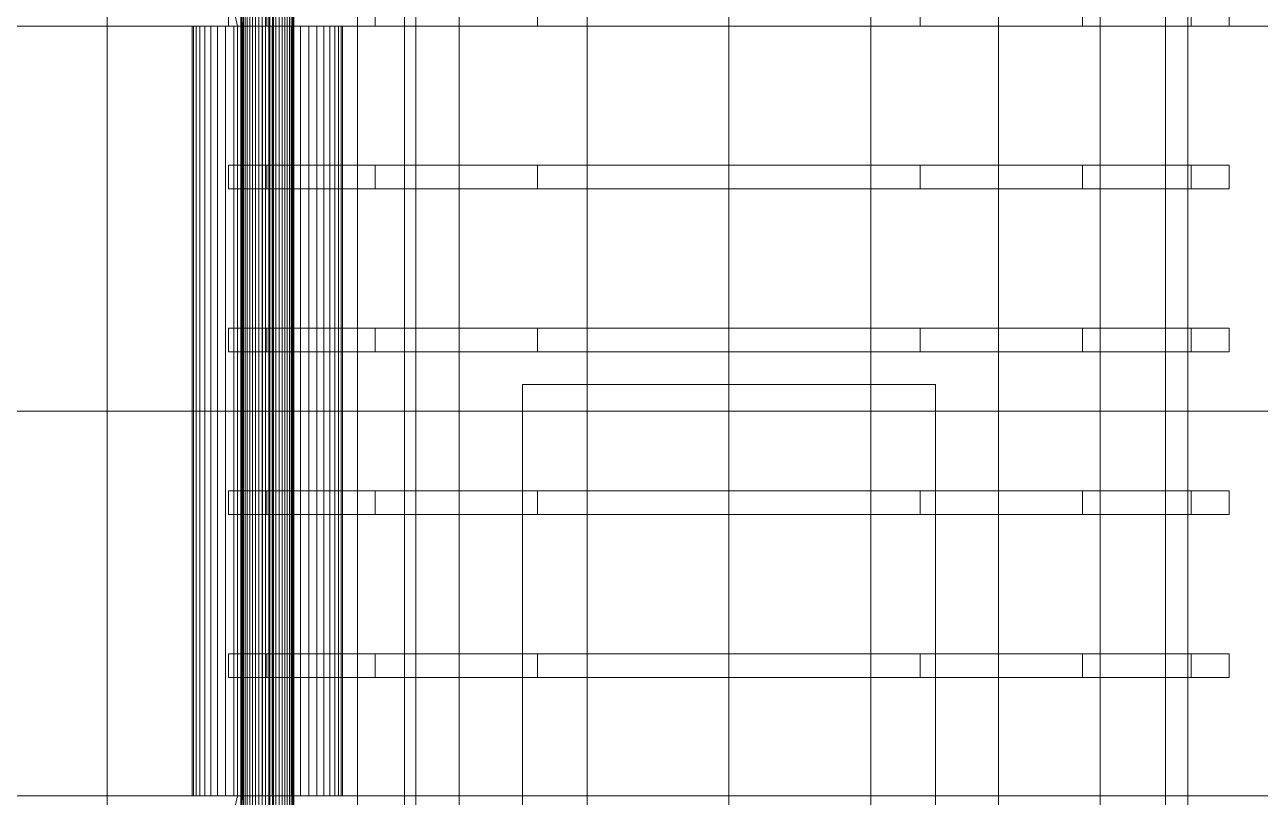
# Model space of a CAD drawing. Header units: millimetres. Extents: x -1970 to 34302, y -65268 to 6837.
# Drawn here: x 9291.7 to 9709, y -18130.5 to -17869.5 of the extents above; entities that cross this region are included whole.
import ezdxf

# ---------------------------------------------------------------- set-up
doc = ezdxf.new("R2010")
doc.units = ezdxf.units.MM
doc.layers.add('superior_C01', color=7, linetype='Continuous', lineweight=0)
doc.layers.add('superior_mezcladora', color=7, linetype='Continuous', lineweight=0)

msp = doc.modelspace()

# ---------------------------------------------------------------- linework, layer by layer
at = {"layer": 'superior_C01'}
for p, q in [((9371.863, -17575), (9371.863, -18425)), ((9375.705, -18425), (9375.705, -17575)), ((9419.989, -18425), (9419.989, -17575)), ((9423.831, -17575), (9423.831, -18425)), ((9341.672, -17771.702), (9363.598, -17870)), ((9365.51, -17870), (9343.584, -17771.702)), ((9364.661, -18148), (9364.661, -17852)), ((9364.817, -18148), (9364.817, -17852)), ((9365.116, -18148), (9365.116, -17852)), ((9365.576, -18148), (9365.576, -17852)), ((9366.152, -18148), (9366.152, -17852)), ((9366.884, -18148), (9366.884, -17852)), ((9367.699, -18148), (9367.699, -17852)), ((9368.652, -18148), (9368.652, -17852)), ((9369.651, -18148), (9369.651, -17852)), ((9370.761, -18148), (9370.761, -17852)), ((9371.875, -18148), (9371.875, -17852)), ((9373.066, -18148), (9373.066, -17852)), ((9374.219, -18148), (9374.219, -17852)), ((9375.41, -18148), (9375.41, -17852)), ((9376.524, -18148), (9376.524, -17852)), ((9377.634, -18148), (9377.634, -17852)), ((9378.632, -18148), (9378.632, -17852)), ((9379.585, -18148), (9379.585, -17852)), ((9380.401, -18148), (9380.401, -17852)), ((9381.132, -18148), (9381.132, -17852)), ((9381.709, -18148), (9381.709, -17852)), ((9382.168, -17852), (9382.168, -18148)), ((9382.467, -18148), (9382.467, -17852)), ((9382.624, -18148), (9382.624, -17852)), ((8937.041, -17870), (9363.598, -17870)), ((9365.51, -17870), (8938.953, -17870)), ((9348.737, -17870), (9348.294, -17870)), ((9348.294, -17870), (9349.579, -17870)), ((9348.294, -18130), (9348.294, -17870)), ((9350.877, -17870), (9348.737, -17870)), ((9348.737, -18130), (9348.737, -17870)), ((9349.579, -17870), (9352.504, -17870)), ((9349.579, -18130), (9349.579, -17870)), ((9354.568, -17870), (9350.877, -17870)), ((9350.877, -18130), (9350.877, -17870)), ((9352.504, -17870), (9356.869, -17870)), ((9352.504, -18130), (9352.504, -17870)), ((9359.559, -17870), (9354.568, -17870)), ((9354.568, -18130), (9354.568, -17870)), ((9356.869, -17870), (9362.378, -17870)), ((9356.869, -18130), (9356.869, -17870)), ((9365.51, -17870), (9359.559, -17870)), ((9359.559, -18130), (9359.559, -17870)), ((9362.378, -17870), (9368.654, -17870)), ((9362.378, -18130), (9362.378, -17870)), ((9363.598, -17870), (9363.598, -18000)), ((9363.598, -17870), (9790.156, -17870)), ((9365.51, -18000), (9365.51, -17870)), ((9792.067, -17870), (9365.51, -17870)), ((9372.015, -17870), (9365.51, -17870)), ((9365.51, -18130), (9365.51, -17870)), ((9368.654, -17870), (9375.27, -17870)), ((9368.654, -18130), (9368.654, -17870)), ((9378.631, -17870), (9372.015, -17870)), ((9372.015, -18130), (9372.015, -17870)), ((9375.27, -17870), (9381.775, -17870)), ((9375.27, -18130), (9375.27, -17870)), ((9384.907, -17870), (9378.631, -17870)), ((9378.631, -18130), (9378.631, -17870)), ((9381.775, -17870), (9387.725, -17870)), ((9381.775, -18130), (9381.775, -17870)), ((9390.415, -17870), (9384.907, -17870)), ((9384.907, -18130), (9384.907, -17870)), ((9387.725, -17870), (9392.717, -17870)), ((9387.725, -18130), (9387.725, -17870)), ((9394.78, -17870), (9390.415, -17870)), ((9390.415, -18130), (9390.415, -17870)), ((9392.717, -17870), (9396.408, -17870)), ((9392.717, -18130), (9392.717, -17870)), ((9397.705, -17870), (9394.78, -17870)), ((9394.78, -18130), (9394.78, -17870)), ((9396.408, -17870), (9398.547, -17870)), ((9396.408, -18130), (9396.408, -17870)), ((9398.99, -17870), (9397.705, -17870)), ((9397.705, -17870), (9397.705, -18130)), ((9398.547, -17870), (9398.99, -17870)), ((9398.547, -18130), (9398.547, -17870)), ((9398.99, -18130), (9398.99, -17870)), ((8937.041, -18000), (9363.598, -18000)), ((9365.51, -18000), (8938.953, -18000)), ((9363.598, -18000), (9363.598, -18130)), ((9363.598, -18000), (9790.156, -18000)), ((9365.51, -18130), (9365.51, -18000)), ((9792.067, -18000), (9365.51, -18000)), ((8937.041, -18130), (9363.598, -18130)), ((9365.51, -18130), (8938.953, -18130)), ((9363.598, -18130), (9341.672, -18228.298)), ((9343.584, -18228.298), (9365.51, -18130)), ((9349.579, -18130), (9348.294, -18130)), ((9348.294, -18130), (9348.737, -18130)), ((9348.737, -18130), (9350.877, -18130)), ((9352.504, -18130), (9349.579, -18130)), ((9350.877, -18130), (9354.568, -18130)), ((9356.869, -18130), (9352.504, -18130)), ((9354.568, -18130), (9359.559, -18130)), ((9362.378, -18130), (9356.869, -18130)), ((9359.559, -18130), (9365.51, -18130)), ((9368.654, -18130), (9362.378, -18130)), ((9363.598, -18130), (9790.156, -18130)), ((9792.067, -18130), (9365.51, -18130)), ((9365.51, -18130), (9372.015, -18130)), ((9375.27, -18130), (9368.654, -18130)), ((9372.015, -18130), (9378.631, -18130)), ((9381.775, -18130), (9375.27, -18130)), ((9378.631, -18130), (9384.907, -18130)), ((9387.725, -18130), (9381.775, -18130)), ((9384.907, -18130), (9390.415, -18130)), ((9392.717, -18130), (9387.725, -18130)), ((9390.415, -18130), (9394.78, -18130)), ((9396.408, -18130), (9392.717, -18130)), ((9394.78, -18130), (9397.705, -18130)), ((9398.547, -18130), (9396.408, -18130)), ((9397.705, -18130), (9398.99, -18130)), ((9398.99, -18130), (9398.547, -18130))]:
    msp.add_line(p, q, dxfattribs=at)
at = {"layer": 'superior_mezcladora'}
for p, q in [((9319.529, -18465), (9319.529, -17705)), ((9374.529, -18420), (9374.529, -17760)), ((9382.115, -18420), (9382.115, -17760)), ((9404.131, -18420), (9404.131, -17760)), ((9438.422, -18420), (9438.422, -17760)), ((9481.631, -18420), (9481.631, -17760)), ((9529.529, -18420), (9529.529, -17760)), ((9577.426, -18420), (9577.426, -17760)), ((9620.635, -18420), (9620.635, -17760)), ((9654.926, -18420), (9654.926, -17760)), ((9676.942, -18420), (9676.942, -17760)), ((9684.529, -17760), (9684.529, -18420)), ((9374.529, -18400), (9374.529, -17780)), ((9684.529, -17780), (9684.529, -18400)), ((9360.579, -17870), (9360.579, -17862)), ((9373.439, -17870), (9373.439, -17862)), ((9410.063, -17870), (9410.063, -17862)), ((9464.874, -17870), (9464.874, -17862)), ((9529.529, -17870), (9529.529, -17862)), ((9594.183, -17870), (9594.183, -17862)), ((9648.994, -17870), (9648.994, -17862)), ((9685.618, -17870), (9685.618, -17862)), ((9698.479, -17862), (9698.479, -17870)), ((9373.439, -17870), (9360.579, -17870)), ((9410.063, -17870), (9373.439, -17870)), ((9464.874, -17870), (9410.063, -17870)), ((9529.529, -17870), (9464.874, -17870)), ((9594.183, -17870), (9529.529, -17870)), ((9648.994, -17870), (9594.183, -17870)), ((9685.618, -17870), (9648.994, -17870)), ((9685.618, -17870), (9698.479, -17870)), ((9373.439, -17917), (9360.579, -17917)), ((9360.579, -17925), (9360.579, -17917)), ((9410.063, -17917), (9373.439, -17917)), ((9373.439, -17925), (9373.439, -17917)), ((9464.874, -17917), (9410.063, -17917)), ((9410.063, -17925), (9410.063, -17917)), ((9529.529, -17917), (9464.874, -17917)), ((9464.874, -17925), (9464.874, -17917)), ((9594.183, -17917), (9529.529, -17917)), ((9529.529, -17925), (9529.529, -17917)), ((9648.994, -17917), (9594.183, -17917)), ((9594.183, -17925), (9594.183, -17917)), ((9685.618, -17917), (9648.994, -17917)), ((9648.994, -17925), (9648.994, -17917)), ((9698.479, -17917), (9685.618, -17917)), ((9685.618, -17925), (9685.618, -17917)), ((9698.479, -17917), (9698.479, -17925)), ((9373.439, -17925), (9360.579, -17925)), ((9410.063, -17925), (9373.439, -17925)), ((9464.874, -17925), (9410.063, -17925)), ((9529.529, -17925), (9464.874, -17925)), ((9594.183, -17925), (9529.529, -17925)), ((9648.994, -17925), (9594.183, -17925)), ((9685.618, -17925), (9648.994, -17925)), ((9685.618, -17925), (9698.479, -17925)), ((9373.439, -17972), (9360.579, -17972)), ((9360.579, -17980), (9360.579, -17972)), ((9410.063, -17972), (9373.439, -17972)), ((9373.439, -17980), (9373.439, -17972)), ((9464.874, -17972), (9410.063, -17972)), ((9410.063, -17980), (9410.063, -17972)), ((9529.529, -17972), (9464.874, -17972)), ((9464.874, -17980), (9464.874, -17972)), ((9594.183, -17972), (9529.529, -17972)), ((9529.529, -17980), (9529.529, -17972)), ((9648.994, -17972), (9594.183, -17972)), ((9594.183, -17980), (9594.183, -17972)), ((9685.618, -17972), (9648.994, -17972)), ((9648.994, -17980), (9648.994, -17972)), ((9698.479, -17972), (9685.618, -17972)), ((9685.618, -17980), (9685.618, -17972)), ((9698.479, -17972), (9698.479, -17980)), ((9373.439, -17980), (9360.579, -17980)), ((9410.063, -17980), (9373.439, -17980)), ((9464.874, -17980), (9410.063, -17980)), ((9529.529, -17980), (9464.874, -17980)), ((9594.183, -17980), (9529.529, -17980)), ((9648.994, -17980), (9594.183, -17980)), ((9685.618, -17980), (9648.994, -17980)), ((9685.618, -17980), (9698.479, -17980)), ((9459.779, -18189), (9459.779, -17991)), ((9459.779, -17991), (9599.279, -17991)), ((9599.279, -17991), (9599.279, -18189)), ((9373.439, -18027), (9360.579, -18027)), ((9360.579, -18035), (9360.579, -18027)), ((9410.063, -18027), (9373.439, -18027)), ((9373.439, -18035), (9373.439, -18027)), ((9464.874, -18027), (9410.063, -18027)), ((9410.063, -18035), (9410.063, -18027)), ((9529.529, -18027), (9464.874, -18027)), ((9464.874, -18035), (9464.874, -18027)), ((9594.183, -18027), (9529.529, -18027)), ((9529.529, -18035), (9529.529, -18027)), ((9648.994, -18027), (9594.183, -18027)), ((9594.183, -18035), (9594.183, -18027)), ((9685.618, -18027), (9648.994, -18027)), ((9648.994, -18035), (9648.994, -18027)), ((9698.479, -18027), (9685.618, -18027)), ((9685.618, -18035), (9685.618, -18027)), ((9698.479, -18027), (9698.479, -18035)), ((9373.439, -18035), (9360.579, -18035)), ((9410.063, -18035), (9373.439, -18035)), ((9464.874, -18035), (9410.063, -18035)), ((9529.529, -18035), (9464.874, -18035)), ((9594.183, -18035), (9529.529, -18035)), ((9648.994, -18035), (9594.183, -18035)), ((9685.618, -18035), (9648.994, -18035)), ((9685.618, -18035), (9698.479, -18035)), ((9373.439, -18082), (9360.579, -18082)), ((9360.579, -18090), (9360.579, -18082)), ((9410.063, -18082), (9373.439, -18082)), ((9373.439, -18090), (9373.439, -18082)), ((9464.874, -18082), (9410.063, -18082)), ((9410.063, -18090), (9410.063, -18082)), ((9529.529, -18082), (9464.874, -18082)), ((9464.874, -18090), (9464.874, -18082)), ((9594.183, -18082), (9529.529, -18082)), ((9529.529, -18090), (9529.529, -18082)), ((9648.994, -18082), (9594.183, -18082)), ((9594.183, -18090), (9594.183, -18082)), ((9685.618, -18082), (9648.994, -18082)), ((9648.994, -18090), (9648.994, -18082)), ((9698.479, -18082), (9685.618, -18082)), ((9685.618, -18090), (9685.618, -18082)), ((9698.479, -18082), (9698.479, -18090)), ((9373.439, -18090), (9360.579, -18090)), ((9410.063, -18090), (9373.439, -18090)), ((9464.874, -18090), (9410.063, -18090)), ((9529.529, -18090), (9464.874, -18090)), ((9594.183, -18090), (9529.529, -18090)), ((9648.994, -18090), (9594.183, -18090)), ((9685.618, -18090), (9648.994, -18090)), ((9685.618, -18090), (9698.479, -18090))]:
    msp.add_line(p, q, dxfattribs=at)

doc.saveas('drawing.dxf')
